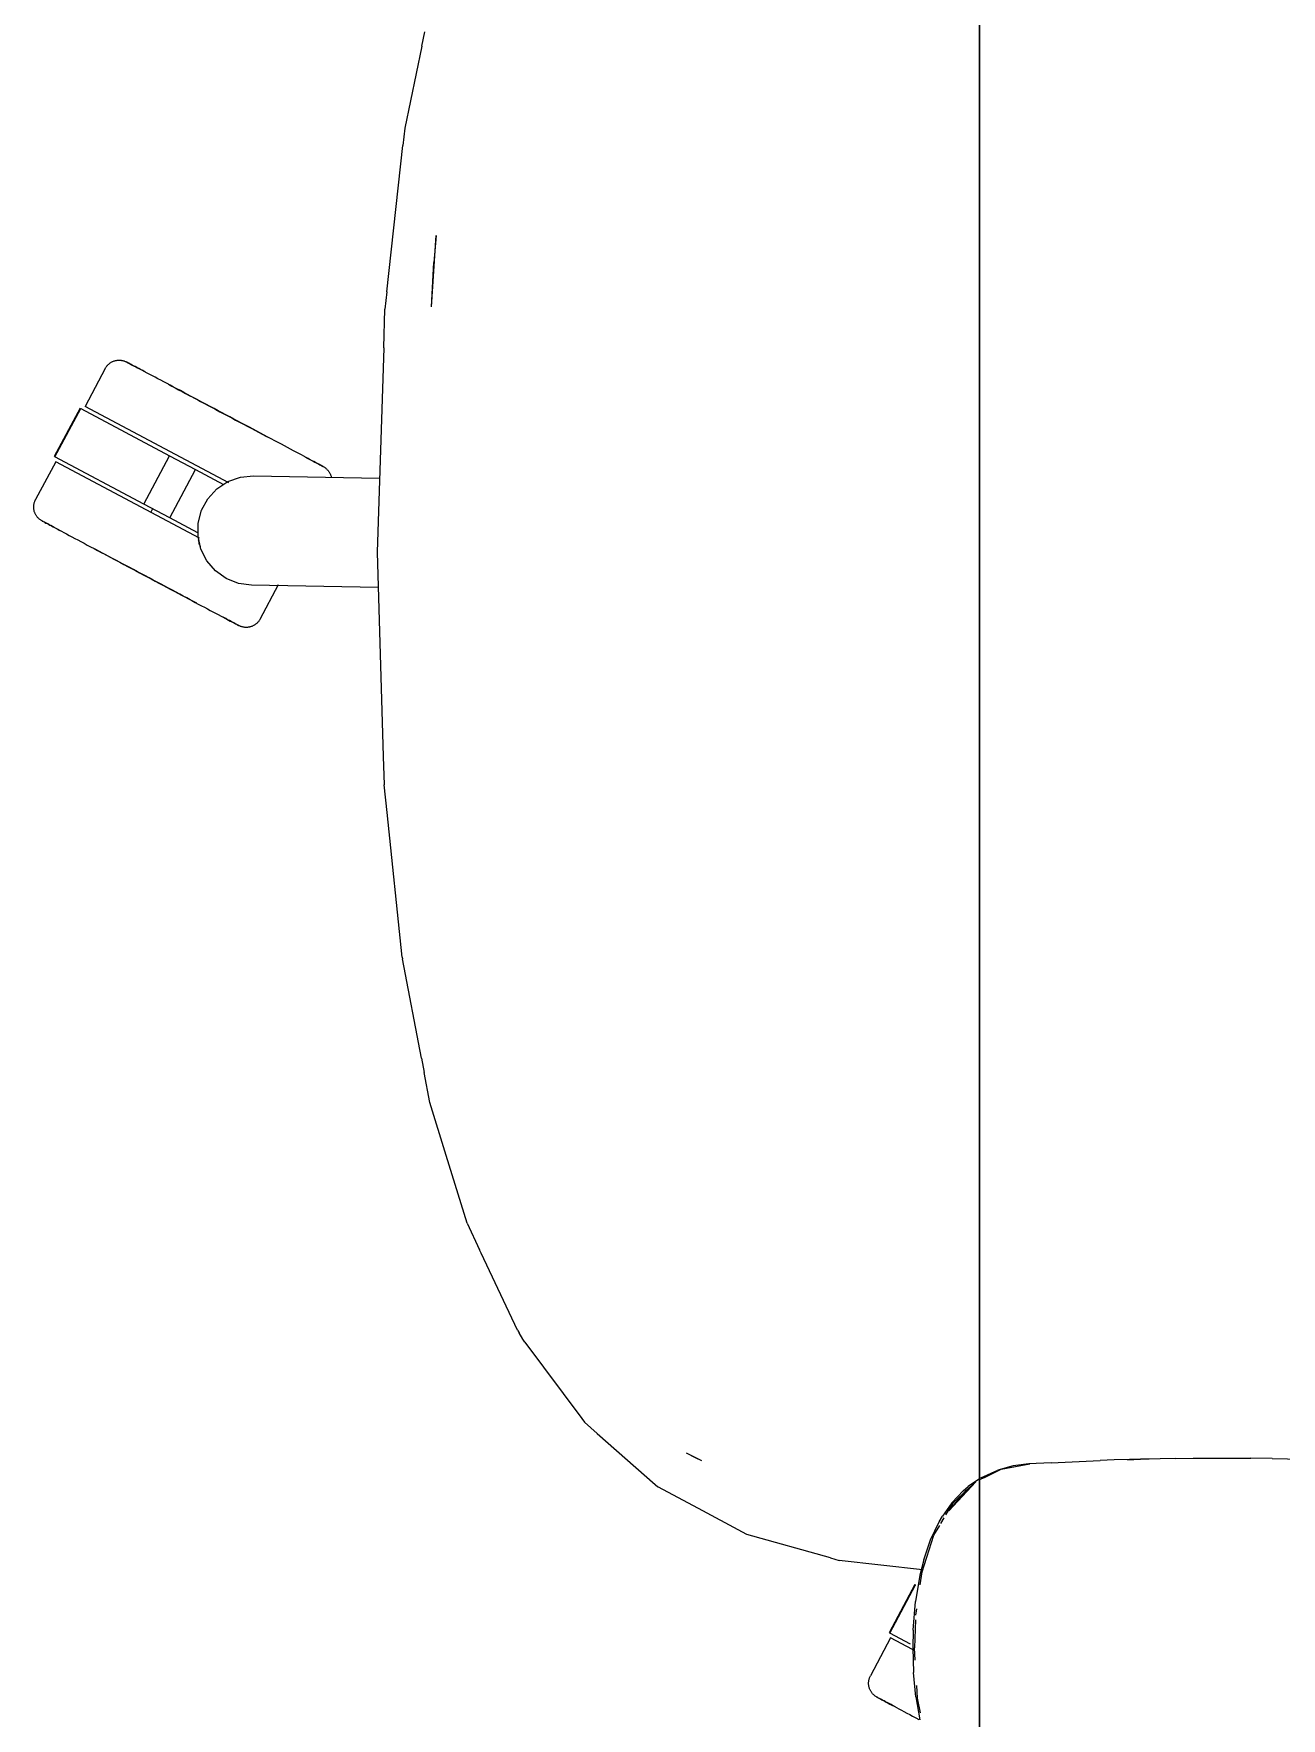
# Model space of a CAD drawing. Header units: millimetres. Extents: x 79795 to 317870, y -36033 to 97293.
# Drawn here: x 193104.4 to 193423.2, y 12535.8 to 12966.2 of the extents above; entities that cross this region are included whole.
import ezdxf

# ---------------------------------------------------------------- set-up
doc = ezdxf.new("R2010")
doc.units = ezdxf.units.MM
doc.header["$MEASUREMENT"] = 0
doc.layers.add('G-IMPT', color=8, linetype='CONTINUOUS', lineweight=9)
doc.layers.add('I-FURN', color=8, linetype='CONTINUOUS', lineweight=9)

msp = doc.modelspace()

# ---------------------------------------------------------------- linework, layer by layer
at = {"layer": 'G-IMPT'}
for p, q in [((193203.6, 12963.04), (193204.36, 12966.72)), ((193203.6, 12963.04), (193199.25, 12942.09)), ((193199.25, 12942.09), (193198.76, 12937.68)), ((193194.64, 12900.23), (193198.76, 12937.68)), ((193206.03, 12896.4), (193207.28, 12914.67)), ((193207.28, 12914.67), (193206.67, 12907.73)), ((193206.03, 12896.4), (193206.67, 12907.73)), ((193194.64, 12900.23), (193194.15, 12895.86)), ((193193.83, 12885.92), (193194.15, 12895.86)), ((193193.83, 12885.92), (193192.13, 12833.74)), ((193192.13, 12833.74), (193193.74, 12781.57)), ((193193.74, 12781.57), (193193.97, 12774.31)), ((193194.7, 12767.25), (193193.97, 12774.31)), ((193198.52, 12730.25), (193194.7, 12767.25)), ((193198.52, 12730.25), (193198.61, 12729.79)), ((193203.48, 12704.41), (193198.61, 12729.79)), ((193203.48, 12704.41), (193204.18, 12700.75)), ((193205.64, 12693.15), (193204.18, 12700.75)), ((193209.83, 12679.54), (193205.64, 12693.15)), ((193215.15, 12662.27), (193209.83, 12679.54)), ((193215.15, 12662.27), (193218.34, 12655.5)), ((193218.78, 12654.59), (193218.34, 12655.5)), ((193228.04, 12634.94), (193218.78, 12654.59)), ((193228.04, 12634.94), (193228.46, 12634.23)), ((193229.41, 12632.66), (193228.46, 12634.23)), ((193229.87, 12631.89), (193229.41, 12632.66)), ((193229.87, 12631.89), (193244.44, 12612.39)), ((193244.44, 12612.39), (193245.16, 12611.42)), ((193248.42, 12608.55), (193245.16, 12611.42)), ((193248.42, 12608.55), (193263.2, 12595.53)), ((193271.17, 12603.56), (193275.06, 12601.6)), ((193271.17, 12603.56), (193273.47, 12602.38)), ((193273.47, 12602.38), (193275.06, 12601.6)), ((193354.73, 12600.27), (193350.78, 12599.2)), ((193351.62, 12599.4), (193358.96, 12600.77)), ((193358.74, 12600.77), (193354.73, 12600.27)), ((193364.4, 12601.05), (193358.74, 12600.77)), ((193364.4, 12601.05), (193376.96, 12601.67)), ((193380.51, 12601.79), (193376.96, 12601.67)), ((193396.18, 12602.17), (193380.51, 12601.79)), ((193383.91, 12601.85), (193387.24, 12601.99)), ((193389.45, 12601.99), (193387.24, 12601.99)), ((193396.18, 12602.17), (193400.69, 12602.22)), ((193400.69, 12602.22), (193415.4, 12602.21)), ((193420.88, 12602.14), (193415.4, 12602.21)), ((193420.88, 12602.14), (193433.18, 12601.85)), ((193263.2, 12595.53), (193263.87, 12594.95)), ((193338.22, 12588.8), (193345.12, 12596.19)), ((193339.41, 12590.89), (193345.12, 12596.19)), ((193345.12, 12596.19), (193342.71, 12593.96)), ((193346.09, 12596.97), (193343.23, 12595.01)), ((193347.36, 12597.3), (193346.09, 12596.67)), ((193346.45, 12597.22), (193350.78, 12599.2)), ((193347.36, 12597.3), (193351.62, 12599.4)), ((193274.31, 12589.36), (193263.87, 12594.95)), ((193341.91, 12593.88), (193339.05, 12590.83)), ((193339.63, 12590.42), (193342.71, 12593.96)), ((193341.91, 12593.88), (193343.23, 12595.01)), ((193285.54, 12583.35), (193274.31, 12589.36)), ((193335.79, 12586), (193336.6, 12587.38)), ((193336.2, 12585.51), (193337.06, 12586.95)), ((193339.05, 12590.83), (193336.6, 12587.38)), ((193337.53, 12587.73), (193339.41, 12590.89)), ((193338.22, 12588.8), (193339.5, 12590.27)), ((193286.66, 12582.76), (193285.54, 12583.35)), ((193308, 12576.75), (193286.66, 12582.76)), ((193331.42, 12573.19), (193334.45, 12582.59)), ((193333.59, 12581.37), (193335.79, 12586)), ((193334.45, 12582.59), (193335.92, 12585.04)), ((193331.85, 12576.28), (193333.59, 12581.37)), ((193308, 12576.75), (193310.26, 12576.11)), ((193331.54, 12573.7), (193310.26, 12576.11)), ((193331.85, 12576.28), (193330.87, 12572.35)), ((193330.87, 12572.35), (193329.75, 12565.59)), ((193330.96, 12569.9), (193331.42, 12573.19)), ((193329.18, 12558.28), (193329.75, 12565.59)), ((193329.7, 12560.93), (193329.46, 12553.77)), ((193329.86, 12562.09), (193330.09, 12563.72)), ((193329.18, 12558.28), (193329.09, 12553.77)), ((193329.09, 12553.77), (193329.27, 12547.43)), ((193329.66, 12550.66), (193329.46, 12553.77)), ((193329.84, 12541.28), (193329.27, 12547.43)), ((193330.25, 12540.94), (193330.05, 12544.15)), ((193329.84, 12541.28), (193330.84, 12535.35)), ((193331.02, 12537.19), (193330.25, 12540.94))]:
    msp.add_line(p, q, dxfattribs=at)
at = {"layer": 'I-FURN'}
for p, q in [((193346.09, 12075.97), (193346.09, 13475.97)), ((193346.09, 13475.97), (193346.09, 12075.97)), ((193122.67, 12880.66), (193117.52, 12870.98)), ((193122.67, 12880.66), (193122.75, 12880.81)), ((193122.75, 12880.81), (193122.84, 12880.94)), ((193122.84, 12880.94), (193122.93, 12881.08)), ((193122.93, 12881.08), (193123.02, 12881.21)), ((193123.02, 12881.21), (193123.12, 12881.33)), ((193123.12, 12881.33), (193123.23, 12881.46)), ((193123.23, 12881.46), (193123.34, 12881.57)), ((193123.34, 12881.57), (193123.45, 12881.69)), ((193123.45, 12881.69), (193123.57, 12881.8)), ((193123.57, 12881.8), (193123.69, 12881.9)), ((193123.69, 12881.9), (193123.82, 12882)), ((193123.82, 12882), (193123.95, 12882.09)), ((193123.95, 12882.09), (193124.08, 12882.18)), ((193124.08, 12882.18), (193124.22, 12882.27)), ((193124.22, 12882.27), (193124.36, 12882.34)), ((193124.36, 12882.34), (193124.51, 12882.42)), ((193124.51, 12882.42), (193124.65, 12882.48)), ((193124.65, 12882.48), (193124.8, 12882.54)), ((193124.8, 12882.54), (193124.96, 12882.6)), ((193124.96, 12882.6), (193125.11, 12882.64)), ((193125.11, 12882.64), (193125.27, 12882.69)), ((193125.27, 12882.69), (193125.42, 12882.72)), ((193125.42, 12882.72), (193125.58, 12882.75)), ((193125.58, 12882.75), (193125.74, 12882.77)), ((193125.74, 12882.77), (193125.9, 12882.79)), ((193125.9, 12882.79), (193126.06, 12882.8)), ((193126.06, 12882.8), (193126.22, 12882.8)), ((193126.22, 12882.8), (193126.38, 12882.8)), ((193126.38, 12882.8), (193126.55, 12882.79)), ((193126.55, 12882.79), (193126.71, 12882.77)), ((193126.71, 12882.77), (193126.87, 12882.75)), ((193126.87, 12882.75), (193127.02, 12882.72)), ((193127.02, 12882.72), (193127.18, 12882.69)), ((193127.18, 12882.69), (193127.34, 12882.65)), ((193127.34, 12882.65), (193127.49, 12882.6)), ((193127.49, 12882.6), (193127.64, 12882.55)), ((193127.64, 12882.55), (193127.79, 12882.49)), ((193127.79, 12882.49), (193127.94, 12882.42)), ((193127.94, 12882.42), (193128.09, 12882.35)), ((193128.09, 12882.35), (193128.12, 12882.33)), ((193128.12, 12882.33), (193128.14, 12882.32)), ((193128.13, 12882.33), (193128.12, 12882.33)), ((193128.17, 12882.31), (193128.13, 12882.33)), ((193128.14, 12882.32), (193128.2, 12882.29)), ((193128.25, 12882.26), (193128.17, 12882.31)), ((193128.2, 12882.29), (193128.3, 12882.23)), ((193128.38, 12882.2), (193128.25, 12882.26)), ((193128.3, 12882.23), (193128.45, 12882.16)), ((193128.54, 12882.11), (193128.38, 12882.2)), ((193128.45, 12882.16), (193128.63, 12882.06)), ((193128.74, 12882), (193128.54, 12882.11)), ((193128.63, 12882.06), (193128.84, 12881.95)), ((193128.98, 12881.88), (193128.74, 12882)), ((193128.84, 12881.95), (193129.1, 12881.81)), ((193129.26, 12881.73), (193128.98, 12881.88)), ((193129.1, 12881.81), (193129.4, 12881.65)), ((193129.58, 12881.56), (193129.26, 12881.73)), ((193129.4, 12881.65), (193129.74, 12881.47)), ((193129.93, 12881.37), (193129.58, 12881.56)), ((193129.74, 12881.47), (193130.11, 12881.28)), ((193130.33, 12881.16), (193129.93, 12881.37)), ((193130.11, 12881.28), (193130.52, 12881.06)), ((193130.75, 12880.93), (193130.33, 12881.16)), ((193130.52, 12881.06), (193130.96, 12880.82)), ((193131.22, 12880.68), (193130.75, 12880.93)), ((193130.96, 12880.82), (193131.45, 12880.56)), ((193131.72, 12880.42), (193131.22, 12880.68)), ((193131.45, 12880.56), (193131.96, 12880.29)), ((193132.26, 12880.13), (193131.72, 12880.42)), ((193131.96, 12880.29), (193132.51, 12880)), ((193132.83, 12879.83), (193132.26, 12880.13)), ((193132.51, 12880), (193133.1, 12879.69)), ((193133.43, 12879.51), (193132.83, 12879.83)), ((193134.06, 12879.17), (193133.43, 12879.51)), ((193134.73, 12878.82), (193134.06, 12879.17)), ((193135.42, 12878.45), (193134.73, 12878.82)), ((193136.14, 12878.07), (193135.42, 12878.45)), ((193136.89, 12877.67), (193136.14, 12878.07)), ((193137.67, 12877.26), (193136.89, 12877.67)), ((193138.47, 12876.83), (193137.67, 12877.26)), ((193139.29, 12876.39), (193138.47, 12876.83)), ((193138.84, 12876.63), (193139.68, 12876.19)), ((193140.14, 12875.94), (193139.29, 12876.39)), ((193139.68, 12876.19), (193140.54, 12875.73)), ((193141.01, 12875.48), (193140.14, 12875.94)), ((193140.54, 12875.73), (193141.41, 12875.26)), ((193141.89, 12875.01), (193141.01, 12875.48)), ((193141.41, 12875.26), (193142.31, 12874.79)), ((193154.27, 12851.44), (193117.52, 12870.98)), ((193142.8, 12874.53), (193141.89, 12875.01)), ((193142.31, 12874.79), (193143.22, 12874.3)), ((193143.72, 12874.04), (193142.8, 12874.53)), ((193143.22, 12874.3), (193144.15, 12873.81)), ((193144.66, 12873.54), (193143.72, 12874.04)), ((193144.15, 12873.81), (193145.1, 12873.31)), ((193145.61, 12873.03), (193144.66, 12873.54)), ((193145.1, 12873.31), (193146.05, 12872.8)), ((193146.58, 12872.52), (193145.61, 12873.03)), ((193146.05, 12872.8), (193147.02, 12872.28)), ((193147.55, 12872), (193146.58, 12872.52)), ((193147.02, 12872.28), (193148, 12871.76)), ((193148.53, 12871.48), (193147.55, 12872)), ((193148, 12871.76), (193148.99, 12871.24)), ((193149.52, 12870.95), (193148.53, 12871.48)), ((193148.99, 12871.24), (193149.98, 12870.71)), ((193150.52, 12870.42), (193149.52, 12870.95)), ((193116.23, 12870.53), (193109.66, 12858.17)), ((193109.83, 12858.08), (193116.4, 12870.44)), ((193116.4, 12870.44), (193139.11, 12858.37)), ((193149.98, 12870.71), (193150.98, 12870.18)), ((193151.52, 12869.89), (193150.52, 12870.42)), ((193150.98, 12870.18), (193151.99, 12869.64)), ((193152.53, 12869.36), (193151.52, 12869.89)), ((193151.99, 12869.64), (193152.99, 12869.11)), ((193153.53, 12868.82), (193152.53, 12869.36)), ((193152.99, 12869.11), (193154, 12868.57)), ((193154.54, 12868.29), (193153.53, 12868.82)), ((193154, 12868.57), (193155, 12868.04)), ((193155.54, 12867.75), (193154.54, 12868.29)), ((193155, 12868.04), (193156, 12867.51)), ((193156.54, 12867.22), (193155.54, 12867.75)), ((193156, 12867.51), (193157, 12866.98)), ((193157.53, 12866.69), (193156.54, 12867.22)), ((193157, 12866.98), (193157.99, 12866.45)), ((193158.52, 12866.17), (193157.53, 12866.69)), ((193157.99, 12866.45), (193158.97, 12865.93)), ((193159.5, 12865.65), (193158.52, 12866.17)), ((193158.97, 12865.93), (193159.95, 12865.41)), ((193160.47, 12865.13), (193159.5, 12865.65)), ((193159.95, 12865.41), (193160.91, 12864.9)), ((193161.43, 12864.62), (193160.47, 12865.13)), ((193160.91, 12864.9), (193161.86, 12864.39)), ((193162.37, 12864.12), (193161.43, 12864.62)), ((193161.86, 12864.39), (193162.8, 12863.89)), ((193163.3, 12863.63), (193162.37, 12864.12)), ((193162.8, 12863.89), (193163.72, 12863.4)), ((193164.21, 12863.14), (193163.3, 12863.63)), ((193163.72, 12863.4), (193164.63, 12862.92)), ((193165.11, 12862.67), (193164.21, 12863.14)), ((193165.99, 12862.2), (193165.11, 12862.67)), ((193166.84, 12861.74), (193165.99, 12862.2)), ((193132.54, 12846.01), (193109.83, 12858.08)), ((193132.54, 12846.01), (193139.11, 12858.37)), ((193139.11, 12858.37), (193145.75, 12854.84)), ((193167.68, 12861.3), (193166.84, 12861.74)), ((193168.49, 12860.87), (193167.68, 12861.3)), ((193169.28, 12860.45), (193168.49, 12860.87)), ((193170.04, 12860.04), (193169.28, 12860.45)), ((193170.77, 12859.65), (193170.04, 12860.04)), ((193171.48, 12859.28), (193170.77, 12859.65)), ((193172.16, 12858.92), (193171.48, 12859.28)), ((193172.81, 12858.57), (193172.16, 12858.92)), ((193173.42, 12858.24), (193172.81, 12858.57)), ((193174.01, 12857.93), (193173.42, 12858.24)), ((193173.7, 12858.1), (193174.27, 12857.8)), ((193174.56, 12857.64), (193174.01, 12857.93)), ((193110.01, 12856.85), (193104.86, 12847.17)), ((193146.73, 12837.33), (193110.01, 12856.85)), ((193139.18, 12842.48), (193145.75, 12854.84)), ((193145.75, 12854.84), (193152.89, 12851.04)), ((193174.27, 12857.8), (193174.8, 12857.51)), ((193175.08, 12857.37), (193174.56, 12857.64)), ((193174.8, 12857.51), (193175.3, 12857.25)), ((193175.56, 12857.11), (193175.08, 12857.37)), ((193175.3, 12857.25), (193175.77, 12857)), ((193176, 12856.87), (193175.56, 12857.11)), ((193175.77, 12857), (193176.2, 12856.77)), ((193176.41, 12856.65), (193176, 12856.87)), ((193176.2, 12856.77), (193176.59, 12856.56)), ((193176.79, 12856.46), (193176.41, 12856.65)), ((193176.59, 12856.56), (193176.95, 12856.37)), ((193177.12, 12856.28), (193176.79, 12856.46)), ((193176.95, 12856.37), (193177.26, 12856.2)), ((193177.42, 12856.12), (193177.12, 12856.28)), ((193177.26, 12856.2), (193177.54, 12856.05)), ((193177.68, 12855.98), (193177.42, 12856.12)), ((193177.54, 12856.05), (193177.78, 12855.93)), ((193177.9, 12855.87), (193177.68, 12855.98)), ((193177.78, 12855.93), (193177.99, 12855.82)), ((193178.08, 12855.77), (193177.9, 12855.87)), ((193177.99, 12855.82), (193178.15, 12855.73)), ((193178.22, 12855.7), (193178.08, 12855.77)), ((193178.15, 12855.73), (193178.27, 12855.67)), ((193178.32, 12855.64), (193178.22, 12855.7)), ((193178.27, 12855.67), (193178.35, 12855.62)), ((193178.38, 12855.61), (193178.32, 12855.64)), ((193178.35, 12855.62), (193178.39, 12855.6)), ((193178.4, 12855.6), (193178.38, 12855.61)), ((193178.39, 12855.6), (193178.4, 12855.6)), ((193178.4, 12855.6), (193178.54, 12855.52)), ((193178.54, 12855.52), (193178.68, 12855.44)), ((193178.68, 12855.44), (193178.81, 12855.35)), ((193178.81, 12855.35), (193178.94, 12855.25)), ((193178.94, 12855.25), (193179.07, 12855.15)), ((193179.07, 12855.15), (193179.19, 12855.05)), ((193179.19, 12855.05), (193179.31, 12854.94)), ((193179.31, 12854.94), (193179.42, 12854.82)), ((193179.42, 12854.82), (193179.53, 12854.7)), ((193179.53, 12854.7), (193179.64, 12854.58)), ((193179.64, 12854.58), (193179.73, 12854.45)), ((193179.73, 12854.45), (193179.83, 12854.32)), ((193179.83, 12854.32), (193179.92, 12854.19)), ((193179.92, 12854.19), (193180, 12854.05)), ((193180, 12854.05), (193180.08, 12853.91)), ((193180.08, 12853.91), (193180.15, 12853.77)), ((193180.15, 12853.77), (193180.22, 12853.62)), ((193180.22, 12853.62), (193180.28, 12853.47)), ((193148.93, 12847.41), (193151.21, 12849.9)), ((193151.21, 12849.9), (193154.02, 12851.77)), ((193154.02, 12851.77), (193157.2, 12852.91)), ((193157.2, 12852.91), (193160.55, 12853.26)), ((193160.55, 12853.26), (193192.74, 12852.69)), ((193180.28, 12853.47), (193180.33, 12853.32)), ((193180.33, 12853.32), (193180.38, 12853.16)), ((193180.38, 12853.16), (193180.42, 12853.01)), ((193180.42, 12853.01), (193180.45, 12852.85)), ((193104.39, 12845.43), (193104.4, 12845.59)), ((193104.39, 12845.27), (193104.39, 12845.43)), ((193104.39, 12845.1), (193104.39, 12845.27)), ((193104.4, 12844.94), (193104.39, 12845.1)), ((193104.4, 12845.59), (193104.42, 12845.75)), ((193104.42, 12844.78), (193104.4, 12844.94)), ((193104.42, 12845.75), (193104.44, 12845.91)), ((193104.44, 12845.91), (193104.47, 12846.07)), ((193104.47, 12846.07), (193104.5, 12846.22)), ((193104.5, 12846.22), (193104.54, 12846.38)), ((193104.54, 12846.38), (193104.59, 12846.53)), ((193104.59, 12846.53), (193104.65, 12846.69)), ((193104.65, 12846.69), (193104.71, 12846.84)), ((193104.71, 12846.84), (193104.77, 12846.98)), ((193104.77, 12846.98), (193104.84, 12847.13)), ((193104.84, 12847.13), (193104.86, 12847.17)), ((193139.18, 12842.48), (193132.54, 12846.01)), ((193147.31, 12844.45), (193148.93, 12847.41)), ((193104.44, 12844.62), (193104.42, 12844.78)), ((193104.47, 12844.46), (193104.44, 12844.62)), ((193104.51, 12844.31), (193104.47, 12844.46)), ((193104.55, 12844.15), (193104.51, 12844.31)), ((193104.6, 12844), (193104.55, 12844.15)), ((193104.65, 12843.85), (193104.6, 12844)), ((193104.71, 12843.7), (193104.65, 12843.85)), ((193104.78, 12843.55), (193104.71, 12843.7)), ((193104.85, 12843.41), (193104.78, 12843.55)), ((193104.93, 12843.26), (193104.85, 12843.41)), ((193105.01, 12843.13), (193104.93, 12843.26)), ((193105.1, 12842.99), (193105.01, 12843.13)), ((193105.19, 12842.86), (193105.1, 12842.99)), ((193105.29, 12842.73), (193105.19, 12842.86)), ((193105.4, 12842.61), (193105.29, 12842.73)), ((193105.51, 12842.49), (193105.4, 12842.61)), ((193105.62, 12842.38), (193105.51, 12842.49)), ((193105.74, 12842.27), (193105.62, 12842.38)), ((193105.86, 12842.16), (193105.74, 12842.27)), ((193105.99, 12842.06), (193105.86, 12842.16)), ((193106.12, 12841.97), (193105.99, 12842.06)), ((193106.25, 12841.88), (193106.12, 12841.97)), ((193106.39, 12841.79), (193106.25, 12841.88)), ((193106.53, 12841.72), (193106.39, 12841.79)), ((193106.53, 12841.71), (193106.53, 12841.72)), ((193106.53, 12841.72), (193106.55, 12841.7)), ((193106.58, 12841.69), (193106.53, 12841.71)), ((193106.55, 12841.7), (193106.61, 12841.67)), ((193106.66, 12841.65), (193106.58, 12841.69)), ((193106.61, 12841.67), (193106.71, 12841.62)), ((193106.78, 12841.58), (193106.66, 12841.65)), ((193106.71, 12841.62), (193106.85, 12841.54)), ((193106.94, 12841.5), (193106.78, 12841.58)), ((193106.85, 12841.54), (193107.03, 12841.45)), ((193107.14, 12841.39), (193106.94, 12841.5)), ((193107.03, 12841.45), (193107.25, 12841.33)), ((193107.38, 12841.26), (193107.14, 12841.39)), ((193107.25, 12841.33), (193107.51, 12841.19)), ((193107.66, 12841.11), (193107.38, 12841.26)), ((193107.51, 12841.19), (193107.8, 12841.04)), ((193107.98, 12840.94), (193107.66, 12841.11)), ((193107.8, 12841.04), (193108.14, 12840.86)), ((193108.34, 12840.75), (193107.98, 12840.94)), ((193108.14, 12840.86), (193108.51, 12840.66)), ((193108.73, 12840.54), (193108.34, 12840.75)), ((193108.51, 12840.66), (193108.92, 12840.44)), ((193134.76, 12844.81), (193134.29, 12843.94)), ((193146.32, 12838.68), (193139.18, 12842.48)), ((193146.39, 12837.82), (193146.45, 12841.19)), ((193146.45, 12841.19), (193147.31, 12844.45)), ((193109.16, 12840.32), (193108.73, 12840.54)), ((193108.92, 12840.44), (193109.37, 12840.2)), ((193109.62, 12840.07), (193109.16, 12840.32)), ((193109.37, 12840.2), (193109.85, 12839.95)), ((193110.13, 12839.8), (193109.62, 12840.07)), ((193109.85, 12839.95), (193110.37, 12839.67)), ((193110.66, 12839.52), (193110.13, 12839.8)), ((193110.37, 12839.67), (193110.92, 12839.38)), ((193111.23, 12839.22), (193110.66, 12839.52)), ((193110.92, 12839.38), (193111.5, 12839.07)), ((193111.5, 12839.07), (193112.12, 12838.74)), ((193112.12, 12838.74), (193112.77, 12838.4)), ((193112.77, 12838.4), (193113.45, 12838.04)), ((193113.45, 12838.04), (193114.15, 12837.66)), ((193114.15, 12837.66), (193114.89, 12837.27)), ((193114.89, 12837.27), (193115.65, 12836.87)), ((193115.65, 12836.87), (193116.44, 12836.45)), ((193116.44, 12836.45), (193117.25, 12836.02)), ((193147.14, 12834.53), (193146.39, 12837.82)), ((193117.25, 12836.02), (193118.08, 12835.57)), ((193118.08, 12835.57), (193118.94, 12835.12)), ((193118.94, 12835.12), (193119.82, 12834.65)), ((193119.82, 12834.65), (193120.71, 12834.17)), ((193121.2, 12833.91), (193120.3, 12834.39)), ((193120.71, 12834.17), (193121.63, 12833.69)), ((193122.13, 12833.42), (193121.2, 12833.91)), ((193121.63, 12833.69), (193122.56, 12833.19)), ((193123.07, 12832.92), (193122.13, 12833.42)), ((193122.56, 12833.19), (193123.5, 12832.69)), ((193124.02, 12832.42), (193123.07, 12832.92)), ((193123.5, 12832.69), (193124.46, 12832.18)), ((193124.98, 12831.9), (193124.02, 12832.42)), ((193124.46, 12832.18), (193125.43, 12831.67)), ((193148.66, 12831.52), (193147.14, 12834.53)), ((193125.95, 12831.39), (193124.98, 12831.9)), ((193125.43, 12831.67), (193126.41, 12831.15)), ((193126.94, 12830.86), (193125.95, 12831.39)), ((193126.41, 12831.15), (193127.39, 12830.62)), ((193127.93, 12830.34), (193126.94, 12830.86)), ((193127.39, 12830.62), (193128.39, 12830.09)), ((193128.93, 12829.81), (193127.93, 12830.34)), ((193128.39, 12830.09), (193129.39, 12829.56)), ((193129.93, 12829.27), (193128.93, 12829.81)), ((193129.39, 12829.56), (193130.39, 12829.03)), ((193130.93, 12828.74), (193129.93, 12829.27)), ((193130.39, 12829.03), (193131.39, 12828.49)), ((193131.94, 12828.21), (193130.93, 12828.74)), ((193131.39, 12828.49), (193132.4, 12827.96)), ((193132.94, 12827.67), (193131.94, 12828.21)), ((193132.4, 12827.96), (193133.4, 12827.43)), ((193150.85, 12828.95), (193148.66, 12831.52)), ((193153.59, 12826.99), (193150.85, 12828.95)), ((193133.94, 12827.14), (193132.94, 12827.67)), ((193133.4, 12827.43), (193134.41, 12826.89)), ((193134.94, 12826.61), (193133.94, 12827.14)), ((193134.41, 12826.89), (193135.4, 12826.36)), ((193135.94, 12826.08), (193134.94, 12826.61)), ((193135.4, 12826.36), (193136.39, 12825.84)), ((193136.93, 12825.55), (193135.94, 12826.08)), ((193136.39, 12825.84), (193137.38, 12825.31)), ((193137.9, 12825.03), (193136.93, 12825.55)), ((193137.38, 12825.31), (193138.35, 12824.79)), ((193138.87, 12824.52), (193137.9, 12825.03)), ((193138.35, 12824.79), (193139.31, 12824.28)), ((193139.83, 12824.01), (193138.87, 12824.52)), ((193139.31, 12824.28), (193140.27, 12823.78)), ((193140.77, 12823.51), (193139.83, 12824.01)), ((193140.27, 12823.78), (193141.2, 12823.28)), ((193141.7, 12823.01), (193140.77, 12823.51)), ((193156.72, 12825.74), (193153.59, 12826.99)), ((193160.07, 12825.27), (193156.72, 12825.74)), ((193192.41, 12824.71), (193160.07, 12825.27)), ((193162.25, 12816.65), (193166.95, 12825.49)), ((193141.2, 12823.28), (193142.13, 12822.79)), ((193142.62, 12822.53), (193141.7, 12823.01)), ((193142.13, 12822.79), (193143.03, 12822.31)), ((193143.51, 12822.05), (193142.62, 12822.53)), ((193143.03, 12822.31), (193143.92, 12821.83)), ((193144.39, 12821.58), (193143.51, 12822.05)), ((193143.92, 12821.83), (193144.79, 12821.37)), ((193145.25, 12821.13), (193144.39, 12821.58)), ((193144.79, 12821.37), (193145.63, 12820.92)), ((193146.08, 12820.68), (193145.25, 12821.13)), ((193145.63, 12820.92), (193146.46, 12820.48)), ((193146.46, 12820.48), (193147.26, 12820.06)), ((193147.26, 12820.06), (193148.04, 12819.65)), ((193148.04, 12819.65), (193148.79, 12819.25)), ((193148.79, 12819.25), (193149.51, 12818.86)), ((193149.51, 12818.86), (193150.2, 12818.49)), ((193150.2, 12818.49), (193150.87, 12818.14)), ((193150.87, 12818.14), (193151.5, 12817.8)), ((193151.5, 12817.8), (193152.1, 12817.48)), ((193152.41, 12817.32), (193151.83, 12817.63)), ((193152.1, 12817.48), (193152.67, 12817.18)), ((193152.96, 12817.03), (193152.41, 12817.32)), ((193152.67, 12817.18), (193153.21, 12816.9)), ((193153.48, 12816.75), (193152.96, 12817.03)), ((193153.21, 12816.9), (193153.71, 12816.63)), ((193153.96, 12816.49), (193153.48, 12816.75)), ((193153.71, 12816.63), (193154.17, 12816.38)), ((193154.41, 12816.26), (193153.96, 12816.49)), ((193154.17, 12816.38), (193154.6, 12816.15)), ((193154.82, 12816.04), (193154.41, 12816.26)), ((193154.6, 12816.15), (193154.99, 12815.95)), ((193155.19, 12815.84), (193154.82, 12816.04)), ((193154.99, 12815.95), (193155.35, 12815.76)), ((193155.53, 12815.66), (193155.19, 12815.84)), ((193155.35, 12815.76), (193155.67, 12815.59)), ((193155.82, 12815.5), (193155.53, 12815.66)), ((193155.67, 12815.59), (193155.95, 12815.44)), ((193156.08, 12815.37), (193155.82, 12815.5)), ((193155.95, 12815.44), (193156.19, 12815.31)), ((193156.3, 12815.25), (193156.08, 12815.37)), ((193156.19, 12815.31), (193156.39, 12815.2)), ((193156.48, 12815.15), (193156.3, 12815.25)), ((193156.39, 12815.2), (193156.55, 12815.12)), ((193156.62, 12815.08), (193156.48, 12815.15)), ((193156.55, 12815.12), (193156.67, 12815.05)), ((193156.72, 12815.03), (193156.62, 12815.08)), ((193156.67, 12815.05), (193156.76, 12815.01)), ((193156.78, 12814.99), (193156.72, 12815.03)), ((193156.76, 12815.01), (193156.8, 12814.99)), ((193156.8, 12814.98), (193156.78, 12814.99)), ((193156.8, 12814.99), (193156.8, 12814.98)), ((193156.84, 12814.96), (193156.8, 12814.98)), ((193156.99, 12814.89), (193156.84, 12814.96)), ((193157.13, 12814.83), (193156.99, 12814.89)), ((193157.28, 12814.77), (193157.13, 12814.83)), ((193160.27, 12814.83), (193160.12, 12814.77)), ((193160.42, 12814.9), (193160.27, 12814.83)), ((193160.56, 12814.97), (193160.42, 12814.9)), ((193160.7, 12815.05), (193160.56, 12814.97)), ((193160.84, 12815.13), (193160.7, 12815.05)), ((193160.98, 12815.22), (193160.84, 12815.13)), ((193161.11, 12815.31), (193160.98, 12815.22)), ((193161.24, 12815.41), (193161.11, 12815.31)), ((193161.36, 12815.52), (193161.24, 12815.41)), ((193161.48, 12815.63), (193161.36, 12815.52)), ((193161.59, 12815.74), (193161.48, 12815.63)), ((193161.7, 12815.86), (193161.59, 12815.74)), ((193161.81, 12815.98), (193161.7, 12815.86)), ((193161.91, 12816.11), (193161.81, 12815.98)), ((193162, 12816.24), (193161.91, 12816.11)), ((193162.09, 12816.37), (193162, 12816.24)), ((193162.18, 12816.51), (193162.09, 12816.37)), ((193162.25, 12816.65), (193162.18, 12816.51)), ((193157.44, 12814.71), (193157.28, 12814.77)), ((193157.59, 12814.67), (193157.44, 12814.71)), ((193157.75, 12814.63), (193157.59, 12814.67)), ((193157.9, 12814.59), (193157.75, 12814.63)), ((193158.06, 12814.56), (193157.9, 12814.59)), ((193158.22, 12814.54), (193158.06, 12814.56)), ((193158.38, 12814.52), (193158.22, 12814.54)), ((193158.54, 12814.51), (193158.38, 12814.52)), ((193158.7, 12814.51), (193158.54, 12814.51)), ((193158.86, 12814.52), (193158.7, 12814.51)), ((193159.03, 12814.53), (193158.86, 12814.52)), ((193159.19, 12814.54), (193159.03, 12814.53)), ((193159.35, 12814.56), (193159.19, 12814.54)), ((193159.5, 12814.59), (193159.35, 12814.56)), ((193159.66, 12814.63), (193159.5, 12814.59)), ((193159.82, 12814.67), (193159.66, 12814.63)), ((193159.97, 12814.72), (193159.82, 12814.67)), ((193160.12, 12814.77), (193159.97, 12814.72)), ((193329.59, 12569.99), (193323.02, 12557.63)), ((193323.19, 12557.54), (193329.76, 12569.9)), ((193329.76, 12569.9), (193329.85, 12569.85)), ((193328.48, 12554.72), (193323.19, 12557.54)), ((193323.37, 12556.31), (193318.22, 12546.62)), ((193329, 12553.31), (193323.37, 12556.31)), ((193317.75, 12544.88), (193317.76, 12545.04)), ((193317.75, 12544.72), (193317.75, 12544.88)), ((193317.75, 12544.56), (193317.75, 12544.72)), ((193317.76, 12544.4), (193317.75, 12544.56)), ((193317.76, 12545.04), (193317.78, 12545.2)), ((193317.78, 12544.24), (193317.76, 12544.4)), ((193317.78, 12545.2), (193317.8, 12545.36)), ((193317.8, 12544.08), (193317.78, 12544.24)), ((193317.8, 12545.36), (193317.83, 12545.52)), ((193317.83, 12543.92), (193317.8, 12544.08)), ((193317.83, 12545.52), (193317.86, 12545.68)), ((193317.87, 12543.76), (193317.83, 12543.92)), ((193317.86, 12545.68), (193317.9, 12545.83)), ((193317.91, 12543.61), (193317.87, 12543.76)), ((193317.9, 12545.83), (193317.95, 12545.99)), ((193317.96, 12543.45), (193317.91, 12543.61)), ((193317.95, 12545.99), (193318, 12546.14)), ((193318, 12546.14), (193318.06, 12546.29)), ((193318.06, 12546.29), (193318.13, 12546.44)), ((193318.13, 12546.44), (193318.2, 12546.58)), ((193318.2, 12546.58), (193318.22, 12546.62)), ((193318.01, 12543.3), (193317.96, 12543.45)), ((193318.07, 12543.15), (193318.01, 12543.3)), ((193318.14, 12543), (193318.07, 12543.15)), ((193318.21, 12542.86), (193318.14, 12543)), ((193318.29, 12542.72), (193318.21, 12542.86)), ((193318.37, 12542.58), (193318.29, 12542.72)), ((193318.46, 12542.45), (193318.37, 12542.58)), ((193318.55, 12542.31), (193318.46, 12542.45)), ((193318.65, 12542.19), (193318.55, 12542.31)), ((193318.76, 12542.06), (193318.65, 12542.19)), ((193318.86, 12541.95), (193318.76, 12542.06)), ((193318.98, 12541.83), (193318.86, 12541.95)), ((193319.1, 12541.72), (193318.98, 12541.83)), ((193319.22, 12541.62), (193319.1, 12541.72)), ((193319.34, 12541.52), (193319.22, 12541.62)), ((193319.47, 12541.42), (193319.34, 12541.52)), ((193319.61, 12541.33), (193319.47, 12541.42)), ((193319.75, 12541.25), (193319.61, 12541.33)), ((193319.89, 12541.17), (193319.75, 12541.25)), ((193319.93, 12541.14), (193319.89, 12541.17)), ((193319.89, 12541.17), (193319.89, 12541.17)), ((193319.89, 12541.17), (193319.91, 12541.16)), ((193319.91, 12541.16), (193319.97, 12541.13)), ((193320.02, 12541.1), (193319.93, 12541.14)), ((193319.97, 12541.13), (193320.07, 12541.07)), ((193320.14, 12541.04), (193320.02, 12541.1)), ((193320.07, 12541.07), (193320.21, 12541)), ((193320.3, 12540.95), (193320.14, 12541.04)), ((193320.21, 12541), (193320.39, 12540.9)), ((193320.5, 12540.84), (193320.3, 12540.95)), ((193320.39, 12540.9), (193320.61, 12540.79)), ((193320.74, 12540.72), (193320.5, 12540.84)), ((193320.61, 12540.79), (193320.87, 12540.65)), ((193321.02, 12540.57), (193320.74, 12540.72)), ((193320.87, 12540.65), (193321.16, 12540.49)), ((193321.34, 12540.4), (193321.02, 12540.57)), ((193321.16, 12540.49), (193321.5, 12540.31)), ((193321.7, 12540.21), (193321.34, 12540.4)), ((193321.5, 12540.31), (193321.87, 12540.11)), ((193322.09, 12540), (193321.7, 12540.21)), ((193321.87, 12540.11), (193322.28, 12539.9)), ((193322.52, 12539.77), (193322.09, 12540)), ((193322.28, 12539.9), (193322.73, 12539.66)), ((193322.98, 12539.52), (193322.52, 12539.77)), ((193322.73, 12539.66), (193323.21, 12539.4)), ((193323.48, 12539.26), (193322.98, 12539.52)), ((193323.21, 12539.4), (193323.73, 12539.13)), ((193324.02, 12538.97), (193323.48, 12539.26)), ((193323.73, 12539.13), (193324.28, 12538.84)), ((193324.59, 12538.67), (193324.02, 12538.97)), ((193324.28, 12538.84), (193324.86, 12538.52)), ((193324.86, 12538.52), (193325.48, 12538.2)), ((193325.48, 12538.2), (193326.13, 12537.85)), ((193326.13, 12537.85), (193326.8, 12537.49)), ((193326.8, 12537.49), (193327.51, 12537.12)), ((193327.51, 12537.12), (193328.25, 12536.73)), ((193328.25, 12536.73), (193329.01, 12536.32)), ((193329.01, 12536.32), (193329.8, 12535.9)), ((193329.8, 12535.9), (193330.61, 12535.47))]:
    msp.add_line(p, q, dxfattribs=at)
msp.add_arc((193160.12, 12839.27), 13.81, 192.3473, 197.336, dxfattribs=at)
msp.add_open_spline([(193146.8, 12835.62), (193146.68, 12836.05), (193146.61, 12836.48), (193146.55, 12836.92)], degree=3, dxfattribs=at)

doc.saveas('drawing.dxf')
